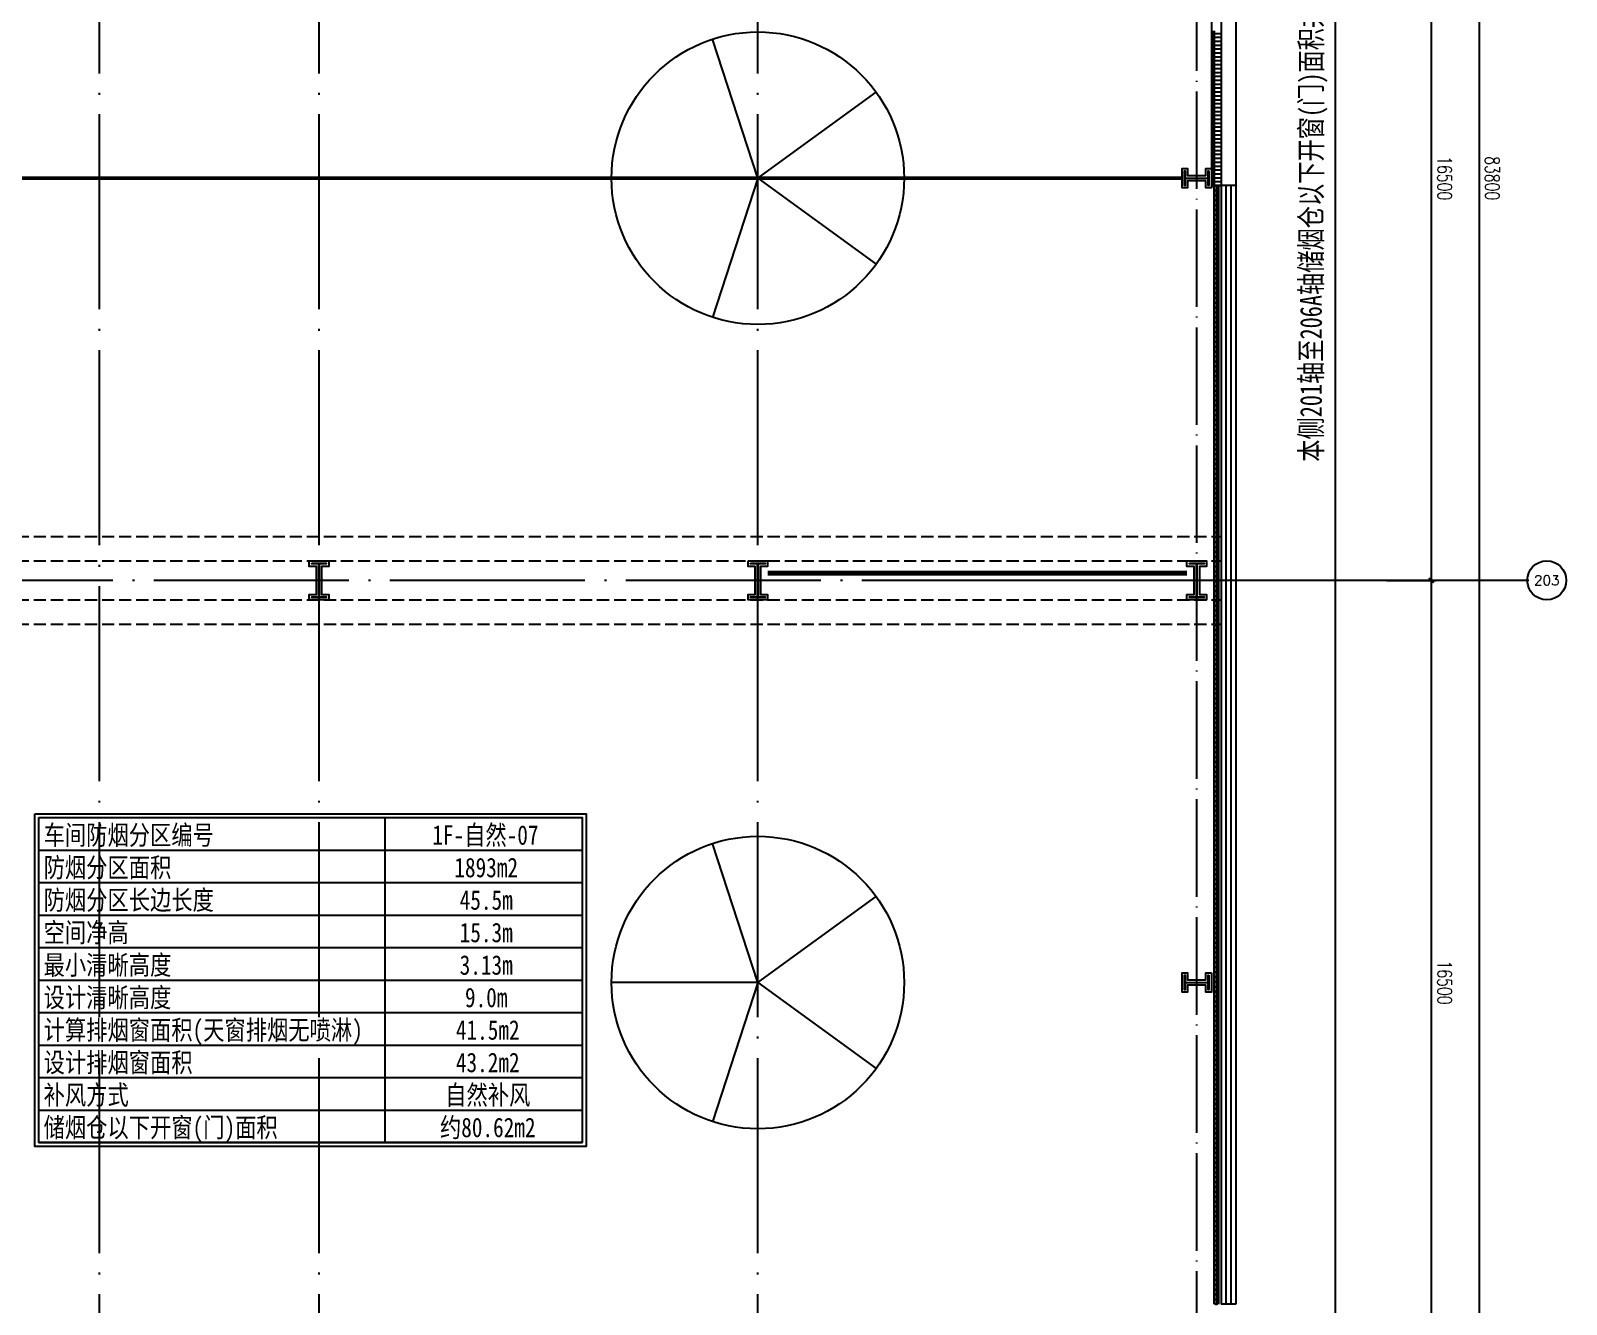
# Model space of a CAD drawing. Extents: x -555607 to 460190, y 498714 to 1664455.
# Drawn here: x -152766 to -121275, y 658220 to 684346 of the extents above; entities that cross this region are included whole.
import ezdxf
from ezdxf.enums import TextEntityAlignment as Align

# ---------------------------------------------------------------- set-up
doc = ezdxf.new("R2010")
doc.units = 0
doc.header["$LTSCALE"] = 1000
doc.header["$MEASUREMENT"] = 0
for name, pattern in [('CENTER', [2, 1.25, -0.25, 0.25, -0.25]), ('DASH', [0.35, 0.25, -0.1]), ('DOTE', [2.42, 2, -0.2, 0.02, -0.2])]:
    doc.linetypes.add(name, pattern=pattern)
doc.layers.get('Defpoints').update_dxf_attribs({"color": 210})
for name, color, linetype in [('99平面图例外参$0$A-HATCH-2', 251, 'Continuous'), ('A-AXIS-D', 1, 'Continuous'), ('A-AXIS-DOTE', 14, 'DOTE'), ('A-AXIS-DP', 126, 'Continuous'), ('A-HATCH-2', 251, 'Continuous'), ('A-HRAIL', 250, 'Continuous'), ('A-LIN-V', 9, 'Continuous'), ('AS-COLN', 6, 'Continuous'), ('AS-WALL', 40, 'Continuous'), ('CURTWALL', 4, 'Continuous'), ('TH_DIM', 3, 'Continuous'), ('暖通', 7, 'Continuous')]:
    doc.layers.add(name, color=color, linetype=linetype)
doc.layers.add('柱间支撑', color=6, linetype='CENTER', lineweight=0)
doc.styles.add('-黑体', font='simhei.ttf', dxfattribs={"width": 0.8})
doc.styles.add('_TCH_AXIS', font='COMPLEX', dxfattribs={"bigfont": 'GBCBIG'})
doc.styles.add('_TCH_DIM_T3', font='SIMPLEX', dxfattribs={"width": 0.705882, "bigfont": 'GBCBIG'})
doc.styles.add('A-DIM_T3', font='SIMPLEX', dxfattribs={"width": 0.705882, "bigfont": 'GBCBIG'})
doc.styles.get("Standard").update_dxf_attribs({"font": 'gbenor.shx', "bigfont": 'gbcbig.shx'})
doc.styles.add('图框宋体', font='', dxfattribs={"width": 0.75})
doc.styles.get('图框宋体').set_extended_font_data('SimSun')
doc.linetypes.add('字母', pattern='A,12.7,-5.08,["挡烟垂壁",Standard,S=2.54,R=0,X=-2.54,Y=-1.27],-5.08', length=22.86)
doc.dimstyles.new('_TCH_ARCH&&100', dxfattribs={"dimtxt": 297.5, "dimasz": 100, "dimexe": 100, "dimexo": 100, "dimgap": 126.25, "dimtad": 1, "dimdec": 0, "dimzin": 0, "dimdsep": 46, "dimtxsty": '_TCH_DIM_T3', "dimblk": 'ARCHTICK', "dimcen": 0.09, "dimclrt": 7, "dimazin": 2, "dimtfac": 1, "dimtdec": 0, "dimtix": 1, "dimtmove": 2, "dimatfit": 3, "dimfxl": 100, "dimtolj": 1, "dimtzin": 0, "dimarcsym": 0})
doc.dimstyles.new('_TCH_ARCH&&150', dxfattribs={"dimtxt": 446.25, "dimasz": 150, "dimexe": 375, "dimexo": 450, "dimgap": 150, "dimtad": 1, "dimdec": 0, "dimzin": 0, "dimdsep": 46, "dimtxsty": '_TCH_DIM_T3', "dimblk": 'ARCHTICK', "dimcen": 0.09, "dimclrt": 7, "dimazin": 2, "dimtfac": 1, "dimtdec": 0, "dimtix": 1, "dimtmove": 2, "dimatfit": 3, "dimfxl": 1, "dimtolj": 1, "dimtzin": 0, "dimarcsym": 0})
doc.dimstyles.new('A-DIM&&100', dxfattribs={"dimtxt": 297.5, "dimasz": 100, "dimexe": 100, "dimexo": 100, "dimgap": 126.25, "dimtad": 1, "dimdec": 0, "dimzin": 0, "dimdsep": 46, "dimtxsty": 'A-DIM_T3', "dimblk": 'ARCHTICK', "dimcen": 0.09, "dimclrt": 7, "dimazin": 2, "dimtfac": 1, "dimtdec": 0, "dimtix": 1, "dimtmove": 2, "dimatfit": 3, "dimfxl": 1, "dimtolj": 1, "dimtzin": 0, "dimarcsym": 0})

# ---------------------------------------------------------------- blocks, each defined once
blk = doc.blocks.new('w4324324')
at = {"layer": 'A-HATCH-2', "color": 250}
for q in [(-1694760, 686605), (-1697614, 684532), (-1691907, 684532), (-1696524, 681178), (-1692997, 681178)]:
    blk.add_line((-1694760, 683605), q, dxfattribs=at)
blk.add_circle((-1694760, 683605), 3000, dxfattribs=at)
blk = doc.blocks.new('ner546')
at = {"layer": 'A-LIN-V'}
for p in [(581780, -64744), (598280, -64744)]:
    blk.add_blockref('w4324324', p, dxfattribs=at)
blk = doc.blocks.new('23124232432')
at = {"layer": '柱间支撑', "color": 250, "const_width": 100}
blk.add_lwpolyline([(-129054, 673220), (-137654, 673220)], dxfattribs=at)
blk = doc.blocks.new('nt66')
at = {"layer": 'A-HATCH-2'}
blk.add_lwpolyline([(-195840, 766870), (-195440, 766870), (-195440, 766758), (-195586, 766758), (-195586, 766182), (-195440, 766182), (-195440, 766070), (-195840, 766070), (-195840, 766182), (-195694, 766182), (-195694, 766758), (-195840, 766758)], close=True, dxfattribs=at)
at = {"layer": 'AS-COLN'}
blk.add_lwpolyline([(-195790, 766820), (-195490, 766820), (-195490, 766808), (-195636, 766808), (-195636, 766132), (-195490, 766132), (-195490, 766120), (-195790, 766120), (-195790, 766132), (-195644, 766132), (-195644, 766808), (-195790, 766808)], close=True, dxfattribs=at)
blk = doc.blocks.new('342343243')
at = {"layer": 'A-AXIS-DP', "color": 5}
blk.add_lwpolyline([(-155704, 832070), (-155404, 832070), (-155404, 832058), (-155550, 832058), (-155550, 831582), (-155404, 831582), (-155404, 831570), (-155704, 831570), (-155704, 831582), (-155558, 831582), (-155558, 832058), (-155704, 832058), (-155704, 832070)], close=True, dxfattribs=at)
at = {"layer": 'A-HATCH-2'}
blk.add_lwpolyline([(-155754, 832120), (-155354, 832120), (-155354, 832008), (-155500, 832008), (-155500, 831632), (-155354, 831632), (-155354, 831520), (-155754, 831520), (-155754, 831632), (-155608, 831632), (-155608, 832008), (-155754, 832008)], close=True, dxfattribs=at)
blk = doc.blocks.new('_ArchTick')
at = {"color": 0, "linetype": 'ByBlock', "const_width": 0.4}
blk.add_lwpolyline([(-0.5, -0.5), (0.5, 0.5)], dxfattribs=at)
blk = doc.blocks.new('*D132')
at = {"layer": 'A-AXIS-D', "color": 0, "lineweight": -2, "transparency": 16777216}
for p, q in [((-124860, 723220), (-122965, 723220)), ((-123065, 723220), (-123065, 639420)), ((-124860, 639420), (-122965, 639420))]:
    blk.add_line(p, q, dxfattribs=at)
at = {"layer": 'Defpoints', "color": 0, "transparency": 16777216}
for p in [(-124960, 723220), (-124960, 639420), (-123065, 639420)]:
    blk.add_point(p, dxfattribs=at)
at = {"layer": 'A-AXIS-D', "color": 0, "lineweight": -2, "transparency": 16777216, "xscale": 100, "yscale": 100, "zscale": 100}
for p, rotation in [((-123065, 723220), 90), ((-123065, 639420), 270)]:
    blk.add_blockref('_ArchTick', p, dxfattribs=dict(at, rotation=rotation))
at = {"layer": 'A-AXIS-D', "color": 7, "transparency": 16777216, "insert": (-122790, 681320), "char_height": 297.5, "attachment_point": 5, "rotation": 270, "style": '_TCH_DIM_T3'}
blk.add_mtext('\\A1;83800', dxfattribs=at)
blk = doc.blocks.new('*D218')
at = {"layer": 'A-AXIS-D', "color": 0, "lineweight": -2, "transparency": 16777216}
for p, q in [((-124960, 689570), (-123944, 689570)), ((-124044, 689570), (-124044, 673070)), ((-124960, 673070), (-123944, 673070))]:
    blk.add_line(p, q, dxfattribs=at)
at = {"layer": 'Defpoints', "color": 0, "transparency": 16777216}
for p in [(-125060, 689570), (-125060, 673070), (-124044, 673070)]:
    blk.add_point(p, dxfattribs=at)
at = {"layer": 'A-AXIS-D', "color": 0, "lineweight": -2, "transparency": 16777216, "xscale": 100, "yscale": 100, "zscale": 100}
for p, rotation in [((-124044, 689570), 90), ((-124044, 673070), 270)]:
    blk.add_blockref('_ArchTick', p, dxfattribs=dict(at, rotation=rotation))
at = {"layer": 'A-AXIS-D', "color": 7, "transparency": 16777216, "insert": (-123769, 681320), "char_height": 297.5, "attachment_point": 5, "rotation": 270, "style": 'A-DIM_T3'}
blk.add_mtext('\\A1;16500', dxfattribs=at)
blk = doc.blocks.new('*D219')
at = {"layer": 'A-AXIS-D', "color": 0, "lineweight": -2, "transparency": 16777216}
for p, q in [((-124960, 673070), (-123944, 673070)), ((-124044, 673070), (-124044, 656570)), ((-124960, 656570), (-123944, 656570))]:
    blk.add_line(p, q, dxfattribs=at)
at = {"layer": 'Defpoints', "color": 0, "transparency": 16777216}
for p in [(-125060, 673070), (-125060, 656570), (-124044, 656570)]:
    blk.add_point(p, dxfattribs=at)
at = {"layer": 'A-AXIS-D', "color": 0, "lineweight": -2, "transparency": 16777216, "xscale": 100, "yscale": 100, "zscale": 100}
for p, rotation in [((-124044, 673070), 90), ((-124044, 656570), 270)]:
    blk.add_blockref('_ArchTick', p, dxfattribs=dict(at, rotation=rotation))
at = {"layer": 'A-AXIS-D', "color": 7, "transparency": 16777216, "insert": (-123769, 664820), "char_height": 297.5, "attachment_point": 5, "rotation": 270, "style": 'A-DIM_T3'}
blk.add_mtext('\\A1;16500', dxfattribs=at)
blk = doc.blocks.new('99平面图例外参$0$$LinePat$填挖边坡')
at = {"color": 0}
for p, q in [((0, 0), (0, -1500)), ((300, 0), (300, -600))]:
    blk.add_line(p, q, dxfattribs=at)
at = {"layer": 'Defpoints', "color": 0}
blk.add_point((600, 0), dxfattribs=at)
blk = doc.blocks.new('99平面图例外参$0$$LinePat$圆环')
for points in [[(0, 150), (300, 150)], [(0, 0), (300, 0)], [(0, -150), (300, -150)]]:
    blk.add_lwpolyline(points)
at = {"color": 0}
blk.add_circle((150, 0), 150, dxfattribs=at)
blk = doc.blocks.new('*D613')
at = {"layer": 'Defpoints', "color": 0, "transparency": 16777216}
for p in [(-128054, 722570), (-126005, 722570), (-128054, 640070)]:
    blk.add_point(p, dxfattribs=at)
at = {"layer": 'TH_DIM', "color": 0, "lineweight": -2, "transparency": 16777216}
for p, q in [((-127604, 722570), (-125630, 722570)), ((-126005, 640070), (-126005, 722570)), ((-127604, 640070), (-125630, 640070))]:
    blk.add_line(p, q, dxfattribs=at)
at = {"layer": 'TH_DIM', "color": 0, "lineweight": -2, "transparency": 16777216, "xscale": 150, "yscale": 150, "zscale": 150}
for p, rotation in [((-126005, 722570), 90), ((-126005, 640070), 270)]:
    blk.add_blockref('_ArchTick', p, dxfattribs=dict(at, rotation=rotation))
at = {"layer": 'TH_DIM', "color": 7, "transparency": 16777216, "insert": (-126452, 681320), "char_height": 446.25, "attachment_point": 5, "rotation": 90, "style": '图框宋体'}
blk.add_mtext('\\A1;本侧201轴至206A轴储烟仓以下开窗(门)面积共计:6.0平方', dxfattribs=at)

msp = doc.modelspace()

# ---------------------------------------------------------------- linework, layer by layer
at = {"layer": 'A-AXIS-D'}
msp.add_circle((-121674.9, 673071.1), 400, dxfattribs=at)
at = {"layer": 'A-AXIS-DOTE', "color": 250}
msp.add_line((-128854.2, 540740), (-128854.2, 841482.3), dxfattribs=at)
at = {"layer": 'A-AXIS-DOTE', "color": 250, "ltscale": 2}
for p, q in [((-151354.2, 635071.1), (-151354.2, 728870)), ((-146854.2, 635071.1), (-146854.2, 728870)), ((-137854.2, 635071.1), (-137854.2, 728870)), ((-122040, 673070), (-296250, 673070))]:
    msp.add_line(p, q, dxfattribs=at)
at = {"layer": 'A-AXIS-DP'}
msp.add_line((-125510, 673070), (-132330, 673070), dxfattribs=at)
at = {"layer": 'A-HATCH-2', "color": 250, "linetype": 'DASH'}
for p, q in [((-263654.2, 673970), (-128354.2, 673970)), ((-263654.2, 673470), (-128354.2, 673470)), ((-263654.2, 672670), (-128354.2, 672670)), ((-263654.2, 672170), (-128354.2, 672170))]:
    msp.add_line(p, q, dxfattribs=at)
at = {"layer": 'A-LIN-V', "color": 250}
for p in [(-128554.2, 696620), (-128354.2, 681170)]:
    msp.add_line(p, (-128554.2, 681170), dxfattribs=at)
at = {"layer": 'AS-WALL'}
for p, q in [((-128354.2, 696620), (-128354.2, 681170)), ((-128054.2, 696620), (-128054.2, 681170)), ((-128054.2, 681170), (-128354.2, 681170))]:
    msp.add_line(p, q, dxfattribs=at)
at = {"layer": 'CURTWALL', "color": 8}
for p, q in [((-128354.2, 681170), (-128354.2, 658220)), ((-128054.2, 681170), (-128354.2, 681170)), ((-128254.2, 681170), (-128254.2, 658220)), ((-128154.2, 681170), (-128154.2, 658220)), ((-128054.2, 681170), (-128054.2, 658220)), ((-128054.2, 658220), (-128354.2, 658220))]:
    msp.add_line(p, q, dxfattribs=at)
at = {"layer": '暖通'}
for p, q in [((-145505.2, 668204.3), (-145505.2, 661539.1)), ((-152598.6, 667537.7), (-141456.5, 667537.7)), ((-152598.6, 666871.2), (-141456.5, 666871.2)), ((-152598.6, 666204.7), (-141456.5, 666204.7)), ((-152598.6, 665538.2), (-141456.5, 665538.2)), ((-152598.6, 664871.7), (-141456.5, 664871.7)), ((-152598.6, 664205.1), (-141456.5, 664205.1)), ((-152598.6, 663538.6), (-141456.5, 663538.6)), ((-152598.6, 662872.1), (-141456.5, 662872.1)), ((-152598.6, 662205.6), (-141456.5, 662205.6)), ((-152598.6, 661539.1), (-141456.5, 661539.1)), ((-152598.6, 661539.1), (-141456.5, 661539.1))]:
    msp.add_line(p, q, dxfattribs=at)
at = {"layer": '暖通', "color": 2, "linetype": '字母', "ltscale": 0.05, "const_width": 80}
msp.add_lwpolyline([(-263704.2, 681320), (-129154.2, 681320)], dxfattribs=at)
at = {"layer": '暖通'}
for points in [[(-152678.6, 668284.3), (-141376.5, 668284.3), (-141376.5, 661459.1), (-152678.6, 661459.1)], [(-152598.6, 668204.3), (-141456.5, 668204.3), (-141456.5, 661539.1), (-152598.6, 661539.1)]]:
    msp.add_lwpolyline(points, close=True, dxfattribs=at)

# ---------------------------------------------------------------- block references
at = {"color": 250}
for p in [(48785.8, -93400), (57785.8, -93400), (66785.8, -93400)]:
    msp.add_blockref('nt66', p, dxfattribs=at)
at = {"layer": '99平面图例外参$0$A-HATCH-2', "color": 250, "xscale": 0.1334196891197501, "yscale": 0.1333333333333333, "zscale": 0.1333333333333333, "rotation": 90.00000000081377}
for p in [(-128554.2, 684292), (-128554.2, 684212), (-128554.2, 684131.9), (-128554.2, 684051.9), (-128554.2, 683971.8), (-128554.2, 683891.8), (-128554.2, 683811.7), (-128554.2, 683731.7), (-128554.2, 683651.6), (-128554.2, 683571.6), (-128554.2, 683491.5), (-128554.2, 683411.5), (-128554.2, 683331.4), (-128554.2, 683251.3), (-128554.2, 683171.3), (-128554.2, 683091.2), (-128554.2, 683011.2), (-128554.2, 682931.1), (-128554.2, 682851.1), (-128554.2, 682771), (-128554.2, 682691), (-128554.2, 682610.9), (-128554.2, 682530.9), (-128554.2, 682450.8), (-128554.2, 682370.8), (-128554.2, 682290.7), (-128554.2, 682210.7), (-128554.2, 682130.6), (-128554.2, 682050.6), (-128554.2, 681970.5), (-128554.2, 681890.5), (-128554.2, 681810.4), (-128554.2, 681730.4), (-128554.2, 681650.3), (-128554.2, 681570.3), (-128554.2, 681490.2), (-128554.2, 681410.2), (-128554.2, 681330.1), (-128554.2, 681250.1), (-128554.2, 681170)]:
    msp.add_blockref('99平面图例外参$0$$LinePat$填挖边坡', p, dxfattribs=at)
at = {"layer": 'A-AXIS-DP', "color": 250, "rotation": 270}
for p in [(-960674.2, 525765.8), (-960674.2, 509265.8)]:
    msp.add_blockref('342343243', p, dxfattribs=at)
at = {"layer": 'A-HRAIL', "color": 250, "xscale": -0.3340611353481915, "yscale": 0.3333333333111111, "zscale": 0.3333333333111111, "rotation": 90}
for p in [(-128454.2, 681170), (-128454.2, 681069.8), (-128454.2, 680969.6), (-128454.2, 680869.3), (-128454.2, 680769.1), (-128454.2, 680668.9), (-128454.2, 680568.7), (-128454.2, 680468.5), (-128454.2, 680368.3), (-128454.2, 680268), (-128454.2, 680167.8), (-128454.2, 680067.6), (-128454.2, 679967.4), (-128454.2, 679867.2), (-128454.2, 679766.9), (-128454.2, 679666.7), (-128454.2, 679566.5), (-128454.2, 679466.3), (-128454.2, 679366.1), (-128454.2, 679265.9), (-128454.2, 679165.6), (-128454.2, 679065.4), (-128454.2, 678965.2), (-128454.2, 678865), (-128454.2, 678764.8), (-128454.2, 678664.5), (-128454.2, 678564.3), (-128454.2, 678464.1), (-128454.2, 678363.9), (-128454.2, 678263.7), (-128454.2, 678163.4), (-128454.2, 678063.2), (-128454.2, 677963), (-128454.2, 677862.8), (-128454.2, 677762.6), (-128454.2, 677662.4), (-128454.2, 677562.1), (-128454.2, 677461.9), (-128454.2, 677361.7), (-128454.2, 677261.5), (-128454.2, 677161.3), (-128454.2, 677061), (-128454.2, 676960.8), (-128454.2, 676860.6), (-128454.2, 676760.4), (-128454.2, 676660.2), (-128454.2, 676560), (-128454.2, 676459.7), (-128454.2, 676359.5), (-128454.2, 676259.3), (-128454.2, 676159.1), (-128454.2, 676058.9), (-128454.2, 675958.6), (-128454.2, 675858.4), (-128454.2, 675758.2), (-128454.2, 675658), (-128454.2, 675557.8), (-128454.2, 675457.6), (-128454.2, 675357.3), (-128454.2, 675257.1), (-128454.2, 675156.9), (-128454.2, 675056.7), (-128454.2, 674956.5), (-128454.2, 674856.2), (-128454.2, 674756), (-128454.2, 674655.8), (-128454.2, 674555.6), (-128454.2, 674455.4), (-128454.2, 674355.2), (-128454.2, 674254.9), (-128454.2, 674154.7), (-128454.2, 674054.5), (-128454.2, 673954.3), (-128454.2, 673854.1), (-128454.2, 673753.8), (-128454.2, 673653.6), (-128454.2, 673553.4), (-128454.2, 673453.2), (-128454.2, 673353), (-128454.2, 673252.8), (-128454.2, 673152.5), (-128454.2, 673052.3), (-128454.2, 672952.1), (-128454.2, 672851.9), (-128454.2, 672751.7), (-128454.2, 672651.4), (-128454.2, 672551.2), (-128454.2, 672451), (-128454.2, 672350.8), (-128454.2, 672250.6), (-128454.2, 672150.3), (-128454.2, 672050.1), (-128454.2, 671949.9), (-128454.2, 671849.7), (-128454.2, 671749.5), (-128454.2, 671649.3), (-128454.2, 671549), (-128454.2, 671448.8), (-128454.2, 671348.6), (-128454.2, 671248.4), (-128454.2, 671148.2), (-128454.2, 671047.9), (-128454.2, 670947.7), (-128454.2, 670847.5), (-128454.2, 670747.3), (-128454.2, 670647.1), (-128454.2, 670546.9), (-128454.2, 670446.6), (-128454.2, 670346.4), (-128454.2, 670246.2), (-128454.2, 670146), (-128454.2, 670045.8), (-128454.2, 669945.5), (-128454.2, 669845.3), (-128454.2, 669745.1), (-128454.2, 669644.9), (-128454.2, 669544.7), (-128454.2, 669444.5), (-128454.2, 669344.2), (-128454.2, 669244), (-128454.2, 669143.8), (-128454.2, 669043.6), (-128454.2, 668943.4), (-128454.2, 668843.1), (-128454.2, 668742.9), (-128454.2, 668642.7), (-128454.2, 668542.5), (-128454.2, 668442.3), (-128454.2, 668342.1), (-128454.2, 668241.8), (-128454.2, 668141.6), (-128454.2, 668041.4), (-128454.2, 667941.2), (-128454.2, 667841), (-128454.2, 667740.7), (-128454.2, 667640.5), (-128454.2, 667540.3), (-128454.2, 667440.1), (-128454.2, 667339.9), (-128454.2, 667239.7), (-128454.2, 667139.4), (-128454.2, 667039.2), (-128454.2, 666939), (-128454.2, 666838.8), (-128454.2, 666738.6), (-128454.2, 666638.3), (-128454.2, 666538.1), (-128454.2, 666437.9), (-128454.2, 666337.7), (-128454.2, 666237.5), (-128454.2, 666137.2), (-128454.2, 666037), (-128454.2, 665936.8), (-128454.2, 665836.6), (-128454.2, 665736.4), (-128454.2, 665636.2), (-128454.2, 665535.9), (-128454.2, 665435.7), (-128454.2, 665335.5), (-128454.2, 665235.3), (-128454.2, 665135.1), (-128454.2, 665034.8), (-128454.2, 664934.6), (-128454.2, 664834.4), (-128454.2, 664734.2), (-128454.2, 664634), (-128454.2, 664533.8), (-128454.2, 664433.5), (-128454.2, 664333.3), (-128454.2, 664233.1), (-128454.2, 664132.9), (-128454.2, 664032.7), (-128454.2, 663932.4), (-128454.2, 663832.2), (-128454.2, 663732), (-128454.2, 663631.8), (-128454.2, 663531.6), (-128454.2, 663431.4), (-128454.2, 663331.1), (-128454.2, 663230.9), (-128454.2, 663130.7), (-128454.2, 663030.5), (-128454.2, 662930.3), (-128454.2, 662830), (-128454.2, 662729.8), (-128454.2, 662629.6), (-128454.2, 662529.4), (-128454.2, 662429.2), (-128454.2, 662329), (-128454.2, 662228.7), (-128454.2, 662128.5), (-128454.2, 662028.3), (-128454.2, 661928.1), (-128454.2, 661827.9), (-128454.2, 661727.6), (-128454.2, 661627.4), (-128454.2, 661527.2), (-128454.2, 661427), (-128454.2, 661326.8), (-128454.2, 661226.6), (-128454.2, 661126.3), (-128454.2, 661026.1), (-128454.2, 660925.9), (-128454.2, 660825.7), (-128454.2, 660725.5), (-128454.2, 660625.2), (-128454.2, 660525), (-128454.2, 660424.8), (-128454.2, 660324.6), (-128454.2, 660224.4), (-128454.2, 660124.1), (-128454.2, 660023.9), (-128454.2, 659923.7), (-128454.2, 659823.5), (-128454.2, 659723.3), (-128454.2, 659623.1), (-128454.2, 659522.8), (-128454.2, 659422.6), (-128454.2, 659322.4), (-128454.2, 659222.2), (-128454.2, 659122), (-128454.2, 659021.7), (-128454.2, 658921.5), (-128454.2, 658821.3), (-128454.2, 658721.1), (-128454.2, 658620.9), (-128454.2, 658520.7), (-128454.2, 658420.4), (-128454.2, 658320.2)]:
    msp.add_blockref('99平面图例外参$0$$LinePat$圆环', p, dxfattribs=at)
at = {"layer": 'A-LIN-V', "color": 250, "rotation": 90.00000000000001}
msp.add_blockref('ner546', (481006.5, 1777800), dxfattribs=at)
at = {"layer": '柱间支撑'}
msp.add_blockref('23124232432', (0, 0), dxfattribs=at)

# ---------------------------------------------------------------- texts
at = {"layer": 'A-AXIS-D', "color": 7, "style": '_TCH_AXIS'}
msp.add_text('203', height=202.97, dxfattribs=at).set_placement((-121935.9, 672969.6), (-121413.9, 672969.6), align=Align.FIT)
at = {"layer": '暖通', "style": '-黑体', "width": 0.8}
for s, p in [('车间防烟分区编号', (-152501.9, 667646.8)), ('防烟分区面积', (-152501.9, 666980.3)), ('防烟分区长边长度', (-152501.9, 666313.8)), ('空间净高', (-152501.9, 665647.3)), ('最小清晰高度', (-152501.9, 664980.8)), ('设计清晰高度', (-152501.9, 664314.2)), ('计算排烟窗面积(天窗排烟无喷淋)', (-152501.9, 663647.7)), ('设计排烟窗面积', (-152501.9, 662981.2)), ('补风方式', (-152501.9, 662314.7)), ('储烟仓以下开窗(门)面积', (-152501.9, 661648.2))]:
    msp.add_text(s, height=400, dxfattribs=at).set_placement(p)
for s, p in [('1F-自然-07', (-143441.7, 667646.8)), ('15.3m', (-143425.1, 665647.3)), ('3.13m', (-143425.1, 664980.8)), ('9.0m', (-143425.1, 664314.2)), ('41.5m2', (-143393.5, 663647.7)), ('自然补风', (-143393.5, 662314.7))]:
    msp.add_text(s, height=400, dxfattribs=at).set_placement(p, align=Align.CENTER)
at = {"layer": '暖通', "color": 6, "style": '-黑体', "width": 0.8}
for s, p in [('1893m2', (-143425.1, 666980.3)), ('45.5m', (-143425.1, 666313.8)), ('43.2m2', (-143393.5, 662981.2)), ('约80.62m2', (-143393.5, 661648.2))]:
    msp.add_text(s, height=400, dxfattribs=at).set_placement(p, align=Align.CENTER)

# ---------------------------------------------------------------- dimensions: what is measured, and where the dimension line sits
at = {"layer": 'A-AXIS-D'}
for base, p1, p2, text, dimstyle, picture, middle in [((-123064.5, 639420), (-124960, 723220), (-124960, 639420), '83800', '_TCH_ARCH&&100', '*D132', (-122789.5, 681320)), ((-124044.2, 673070), (-125060, 689570), (-125060, 673070), '16500', 'A-DIM&&100', '*D218', (-123769.2, 681320)), ((-124044.2, 656570), (-125060, 673070), (-125060, 656570), '16500', 'A-DIM&&100', '*D219', (-123769.2, 664820))]:
    dim = msp.add_linear_dim(base=base, p1=p1, p2=p2, angle=270, text=text, dimstyle=dimstyle, override={"dimgap": 0}, dxfattribs=at)
    dim.commit()
    dim.dimension.update_dxf_attribs({"geometry": picture, "text_midpoint": middle, "dimtype": 129, "text_rotation": 270})
at = {"layer": 'TH_DIM', "color": 7}
dim = msp.add_aligned_dim(p1=(-128054.2, 640070), p2=(-128054.2, 722570), distance=-2049.7, text='本侧201轴至206A轴储烟仓以下开窗(门)面积共计:6.0平方', dimstyle='_TCH_ARCH&&150', override={"dimtxsty": '图框宋体'}, dxfattribs=at)
dim.commit()
dim.dimension.update_dxf_attribs({"geometry": '*D613', "text_midpoint": (-126452.4, 681320)})

doc.saveas('drawing.dxf')
